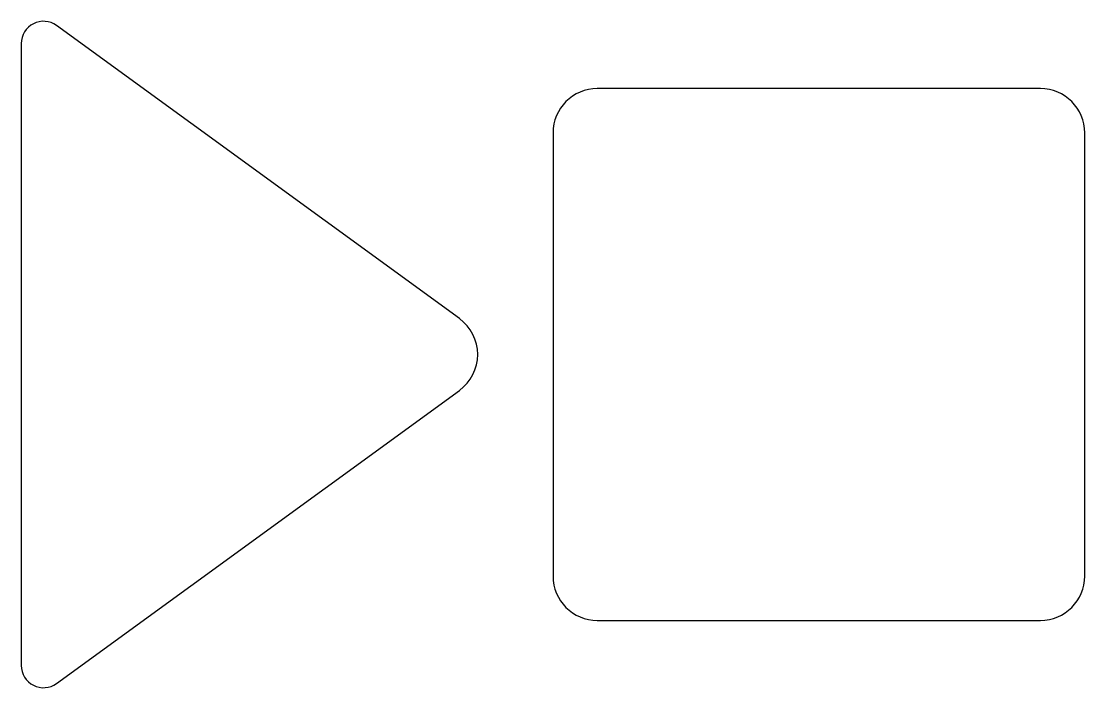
# Model space of a CAD drawing. Header units: millimetres. Extents: x -12 to 12, y -7.5 to 7.5.
import ezdxf

# ---------------------------------------------------------------- set-up
doc = ezdxf.new("R2010")
doc.units = ezdxf.units.MM

msp = doc.modelspace()

# ---------------------------------------------------------------- linework, layer by layer
at = {"color": 7, "linetype": 'Continuous', "lineweight": 25}
for p, q in [((-2.112, 0.809), (-11.206, 7.422)), ((-12, 7.018), (-12, -7.018)), ((11, 6), (1, 6)), ((0, 5), (0, -5)), ((12, -5), (12, 5)), ((-11.206, -7.422), (-2.112, -0.809)), ((1, -6), (11, -6))]:
    msp.add_line(p, q, dxfattribs=at)
for centre, radius, start, end in [((-11.5, 7.018), 0.5, 53.9726, 180), ((1, 5), 1, 90, 180), ((11, 5), 1, 0, 90), ((-2.7, 0), 1, 306.0274, 53.9726), ((1, -5), 1, 180, 270), ((11, -5), 1, 270, 0), ((-11.5, -7.018), 0.5, 180, 306.0274)]:
    msp.add_arc(centre, radius, start, end, dxfattribs=at)

doc.saveas('drawing.dxf')
